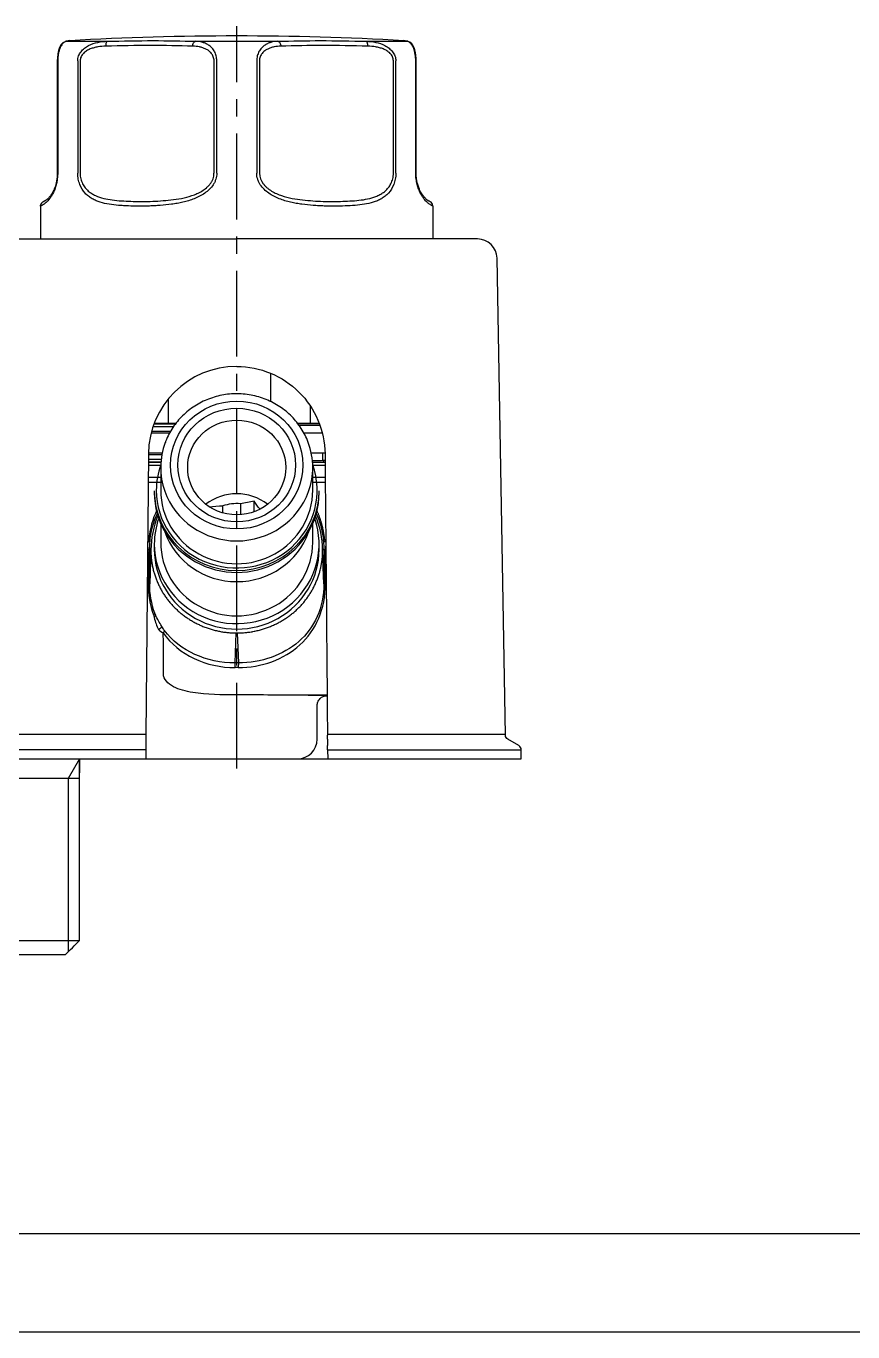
# Model space of a CAD drawing. Extents: x 43789 to 44209, y -38468 to -38171.
# Drawn here: x 43945 to 44029.3, y -38467.7 to -38334.6 of the extents above; entities that cross this region are included whole.
import ezdxf

# ---------------------------------------------------------------- set-up
doc = ezdxf.new("R2010")
doc.units = 0
doc.header["$LTSCALE"] = 7
doc.header["$MEASUREMENT"] = 0
doc.linetypes.add('CENTER', pattern=[2, 1.25, -0.25, 0.25, -0.25])
doc.layers.get('0').update_dxf_attribs({"color": 2, "linetype": 'CONTINUOUS'})
for name, color, linetype in [('_DWG', 7, 'CONTINUOUS'), ('CL', 1, 'CENTER'), ('D', 2, 'CONTINUOUS')]:
    doc.layers.add(name, color=color, linetype=linetype)

# ---------------------------------------------------------------- blocks, each defined once
blk = doc.blocks.new('BORDER')
blk.add_line((0, 0), (1, 0))

msp = doc.modelspace()

# ---------------------------------------------------------------- linework, layer by layer
at = {"color": 7, "linetype": 'Continuous'}
for p, q in [((43949.06, -38336.16), (43949.05, -38336.17)), ((43949.39, -38336.1), (43949.06, -38336.16)), ((43949.12, -38336.16), (43949.06, -38336.16)), ((43949.3, -38336.12), (43949.12, -38336.16)), ((43949.12, -38336.16), (43953.3, -38336.16)), ((43949.46, -38336.09), (43949.3, -38336.12)), ((43949.46, -38336.09), (43949.39, -38336.1)), ((43962.29, -38336.16), (43970.68, -38336.16)), ((43979.67, -38336.16), (43983.84, -38336.16)), ((43983.66, -38336.12), (43983.51, -38336.09)), ((43983.51, -38336.09), (43983.58, -38336.1)), ((43983.91, -38336.16), (43983.58, -38336.1)), ((43983.84, -38336.16), (43983.66, -38336.12)), ((43983.85, -38336.16), (43983.91, -38336.16)), ((43983.91, -38336.16), (43983.92, -38336.17)), ((43948.19, -38338.15), (43948.19, -38349.61)), ((43948.23, -38338.15), (43948.23, -38349.61)), ((43950.27, -38338.15), (43950.27, -38349.61)), ((43950.52, -38338.15), (43950.52, -38349.61)), ((43964.17, -38349.61), (43964.17, -38338.15)), ((43964.45, -38349.61), (43964.45, -38338.15)), ((43968.52, -38338.15), (43968.52, -38349.61)), ((43968.8, -38338.15), (43968.8, -38349.61)), ((43982.45, -38349.61), (43982.45, -38338.15)), ((43982.69, -38349.61), (43982.69, -38338.15)), ((43984.73, -38349.61), (43984.73, -38338.15)), ((43984.78, -38349.61), (43984.78, -38338.15)), ((43948.23, -38349.61), (43948.19, -38349.61)), ((43948.19, -38349.61), (43948.19, -38349.75)), ((43984.78, -38349.61), (43984.73, -38349.61)), ((43946.98, -38352.4), (43946.96, -38352.41)), ((43946.99, -38352.39), (43946.98, -38352.4)), ((43946.48, -38352.97), (43946.49, -38352.88)), ((43946.48, -38352.97), (43946.48, -38356.31)), ((43946.52, -38352.79), (43946.49, -38352.88)), ((43946.66, -38352.58), (43946.61, -38352.63)), ((43946.7, -38352.55), (43946.66, -38352.58)), ((43946.77, -38352.51), (43946.76, -38352.52)), ((43946.78, -38352.51), (43946.77, -38352.51)), ((43946.8, -38352.5), (43946.78, -38352.51)), ((43986.44, -38352.77), (43986.37, -38352.65)), ((43986.48, -38352.92), (43986.44, -38352.77)), ((43986.48, -38352.96), (43986.48, -38352.92)), ((43986.48, -38352.96), (43986.48, -38356.31))]:
    msp.add_line(p, q, dxfattribs=at)
at = {"color": 4}
msp.add_line((44197.9, -38457.74), (43819.9, -38457.74), dxfattribs=at)
at = {"color": 7, "linetype": 'Continuous'}
for points in [[(43949.05, -38336.17), (43948.77, -38336.3), (43948.55, -38336.53), (43948.42, -38336.78), (43948.32, -38337.08), (43948.25, -38337.42), (43948.2, -38337.83), (43948.19, -38338.15)], [(43984.46, -38336.61), (43984.34, -38336.42), (43984.14, -38336.25), (43983.92, -38336.17)], [(43984.78, -38338.15), (43984.77, -38337.92), (43984.74, -38337.6), (43984.7, -38337.3), (43984.64, -38337.04), (43984.56, -38336.81), (43984.46, -38336.61)], [(43948.19, -38349.75), (43948.18, -38349.97), (43948.15, -38350.19), (43948.12, -38350.39), (43948.08, -38350.58), (43948.03, -38350.76), (43947.99, -38350.92), (43947.94, -38351.07), (43947.88, -38351.2), (43947.83, -38351.32), (43947.78, -38351.43), (43947.73, -38351.53), (43947.68, -38351.63), (43947.63, -38351.71), (43947.58, -38351.78), (43947.54, -38351.85), (43947.49, -38351.91), (43947.45, -38351.96), (43947.41, -38352.01), (43947.37, -38352.06), (43947.33, -38352.1), (43947.29, -38352.14), (43947.25, -38352.17), (43947.22, -38352.21), (43947.19, -38352.24), (43947.16, -38352.26), (43947.13, -38352.29), (43947.1, -38352.31), (43947.08, -38352.33), (43947.05, -38352.35), (43947.03, -38352.36), (43947.01, -38352.38), (43946.99, -38352.39)], [(43985.99, -38352.4), (43985.96, -38352.38), (43985.93, -38352.36), (43985.9, -38352.34), (43985.87, -38352.31), (43985.84, -38352.28), (43985.8, -38352.25), (43985.76, -38352.22), (43985.72, -38352.18), (43985.68, -38352.13), (43985.63, -38352.08), (43985.58, -38352.03), (43985.52, -38351.96), (43985.47, -38351.89), (43985.41, -38351.81), (43985.35, -38351.72), (43985.29, -38351.62), (43985.23, -38351.51), (43985.16, -38351.38), (43985.1, -38351.23), (43985.03, -38351.06), (43984.97, -38350.87), (43984.91, -38350.65), (43984.85, -38350.4), (43984.81, -38350.13), (43984.78, -38349.83), (43984.78, -38349.61)], [(43946.86, -38352.47), (43946.84, -38352.48), (43946.8, -38352.5)], [(43946.96, -38352.41), (43946.95, -38352.42), (43946.93, -38352.43), (43946.92, -38352.44), (43946.91, -38352.44), (43946.89, -38352.45), (43946.88, -38352.46), (43946.87, -38352.46), (43946.86, -38352.47)], [(43986.18, -38352.5), (43986.16, -38352.49), (43986.15, -38352.49), (43986.15, -38352.49), (43986.14, -38352.48), (43986.13, -38352.48), (43986.12, -38352.47), (43986.11, -38352.47), (43986.09, -38352.46), (43986.08, -38352.45), (43986.06, -38352.44), (43986.04, -38352.43), (43986.01, -38352.41), (43985.99, -38352.4)], [(43946.61, -38352.63), (43946.56, -38352.7), (43946.52, -38352.79)], [(43946.76, -38352.52), (43946.75, -38352.52), (43946.75, -38352.53), (43946.74, -38352.53), (43946.73, -38352.53), (43946.72, -38352.54), (43946.7, -38352.55)], [(43986.37, -38352.65), (43986.29, -38352.57), (43986.24, -38352.53), (43986.21, -38352.52), (43986.19, -38352.51), (43986.18, -38352.5)]]:
    msp.add_lwpolyline(points, dxfattribs=at)
for centre, radius, start, end in [((43949.19, -38336.64), 0.489, 104.7038, 105.9225), ((43949.18, -38336.62), 0.467, 97.2614, 104.765), ((43966.48, -38635.61), 300, 86.746, 93.2539), ((43983.78, -38336.62), 0.471, 75.1159, 82.6702), ((43983.78, -38336.64), 0.492, 73.6074, 75.1394), ((43946.98, -38352.96), 0.496, 141.7624, 170.1495), ((43946.98, -38352.97), 0.502, 124.7939, 141.7201)]:
    msp.add_arc(centre, radius, start, end, dxfattribs=at)
for points, knots in [([(43948.92, -38336.23), (43948.84, -38336.28), (43948.66, -38336.45), (43948.5, -38336.75), (43948.38, -38337.07), (43948.3, -38337.39), (43948.25, -38337.76), (43948.24, -38338.02), (43948.24, -38338.15)], [0, 0, 0, 0, 0.140015, 0.341801, 0.474221, 0.630475, 0.808481, 1, 1, 1, 1]), ([(43949.05, -38336.17), (43949.04, -38336.17), (43949, -38336.19), (43948.95, -38336.21), (43948.92, -38336.23)], [0, 0, 0, 0, 0.235682, 1, 1, 1, 1]), ([(43950.27, -38338.15), (43950.27, -38337.98), (43950.33, -38337.64), (43950.59, -38337.2), (43950.95, -38336.85), (43951.52, -38336.49), (43952.31, -38336.23), (43952.96, -38336.17), (43953.29, -38336.16)], [0, 0, 0, 0, 0.127148, 0.253893, 0.379985, 0.505387, 0.753731, 1, 1, 1, 1]), ([(43953.3, -38336.16), (43953.27, -38336.16), (43953.23, -38336.19), (43953.19, -38336.25), (43953.16, -38336.34), (43953.13, -38336.48), (43953.13, -38336.59), (43953.13, -38336.66)], [0, 0, 0, 0, 0.149507, 0.251457, 0.373054, 0.666109, 1, 1, 1, 1]), ([(43953.3, -38336.16), (43954.85, -38336.11), (43957.85, -38336.07), (43960.85, -38336.11), (43962.29, -38336.16)], [0, 0, 0, 0, 0.518504, 1, 1, 1, 1]), ([(43962, -38336.66), (43962, -38336.59), (43962.01, -38336.47), (43962.08, -38336.32), (43962.17, -38336.2), (43962.25, -38336.16), (43962.29, -38336.16)], [0, 0, 0, 0, 0.299362, 0.57401, 0.806739, 1, 1, 1, 1]), ([(43964.45, -38338.15), (43964.45, -38337.98), (43964.42, -38337.73), (43964.32, -38337.42), (43964.23, -38337.21), (43964.11, -38337.02), (43963.94, -38336.81), (43963.69, -38336.58), (43963.36, -38336.39), (43962.9, -38336.22), (43962.54, -38336.17), (43962.29, -38336.16)], [0, 0, 0, 0, 0.153828, 0.227566, 0.298206, 0.365612, 0.429935, 0.551203, 0.666159, 0.777958, 1, 1, 1, 1]), ([(43970.68, -38336.16), (43970.43, -38336.17), (43970.07, -38336.22), (43969.61, -38336.39), (43969.28, -38336.58), (43969.03, -38336.81), (43968.86, -38337.02), (43968.74, -38337.21), (43968.65, -38337.42), (43968.55, -38337.73), (43968.52, -38337.98), (43968.52, -38338.15)], [0, 0, 0, 0, 0.222044, 0.333843, 0.448799, 0.570067, 0.634389, 0.701795, 0.772435, 0.846172, 1, 1, 1, 1]), ([(43970.68, -38336.16), (43972.12, -38336.11), (43975.12, -38336.07), (43978.12, -38336.11), (43979.67, -38336.16)], [0, 0, 0, 0, 0.481491, 1, 1, 1, 1]), ([(43970.68, -38336.16), (43970.72, -38336.16), (43970.8, -38336.2), (43970.89, -38336.32), (43970.95, -38336.47), (43970.97, -38336.59), (43970.97, -38336.66)], [0, 0, 0, 0, 0.193302, 0.42605, 0.700683, 1, 1, 1, 1]), ([(43979.84, -38336.66), (43979.84, -38336.59), (43979.84, -38336.48), (43979.81, -38336.34), (43979.77, -38336.25), (43979.74, -38336.19), (43979.7, -38336.16), (43979.67, -38336.16)], [0, 0, 0, 0, 0.333799, 0.626848, 0.748459, 0.850443, 1, 1, 1, 1]), ([(43979.68, -38336.16), (43980, -38336.17), (43980.66, -38336.23), (43981.45, -38336.49), (43982.02, -38336.85), (43982.38, -38337.2), (43982.64, -38337.64), (43982.7, -38337.98), (43982.7, -38338.15)], [0, 0, 0, 0, 0.246271, 0.494617, 0.620021, 0.746114, 0.872858, 1, 1, 1, 1]), ([(43984.02, -38336.22), (43984.01, -38336.21), (43983.98, -38336.19), (43983.94, -38336.18), (43983.92, -38336.17)], [0, 0, 0, 0, 0.262185, 1, 1, 1, 1]), ([(43984.73, -38338.15), (43984.73, -38338.01), (43984.72, -38337.75), (43984.66, -38337.37), (43984.58, -38337.05), (43984.48, -38336.78), (43984.37, -38336.57), (43984.23, -38336.38), (43984.11, -38336.26), (43984.02, -38336.22)], [0, 0, 0, 0, 0.193976, 0.373304, 0.530207, 0.662256, 0.771762, 0.862429, 1, 1, 1, 1]), ([(43953.13, -38336.66), (43952.86, -38336.66), (43952.46, -38336.69), (43951.93, -38336.81), (43951.54, -38336.93), (43951.17, -38337.12), (43950.89, -38337.33), (43950.71, -38337.55), (43950.6, -38337.73), (43950.53, -38337.94), (43950.52, -38338.08), (43950.52, -38338.15)], [0, 0, 0, 0, 0.243137, 0.365823, 0.489411, 0.614143, 0.740433, 0.804506, 0.869179, 0.934427, 1, 1, 1, 1]), ([(43962, -38336.66), (43960.57, -38336.61), (43957.62, -38336.57), (43954.66, -38336.61), (43953.13, -38336.66)], [0, 0, 0, 0, 0.481457, 1, 1, 1, 1]), ([(43964.17, -38338.15), (43964.17, -38338.01), (43964.12, -38337.73), (43963.92, -38337.38), (43963.65, -38337.12), (43963.34, -38336.94), (43963.02, -38336.81), (43962.57, -38336.69), (43962.23, -38336.66), (43962, -38336.66)], [0, 0, 0, 0, 0.14607, 0.28228, 0.408845, 0.529719, 0.647881, 0.765083, 1, 1, 1, 1]), ([(43970.97, -38336.66), (43970.74, -38336.66), (43970.4, -38336.69), (43969.95, -38336.81), (43969.63, -38336.94), (43969.32, -38337.12), (43969.05, -38337.38), (43968.85, -38337.73), (43968.79, -38338.01), (43968.8, -38338.15)], [0, 0, 0, 0, 0.234913, 0.352113, 0.470274, 0.591143, 0.717707, 0.85392, 1, 1, 1, 1]), ([(43979.84, -38336.66), (43978.31, -38336.61), (43975.35, -38336.57), (43972.39, -38336.61), (43970.97, -38336.66)], [0, 0, 0, 0, 0.518543, 1, 1, 1, 1]), ([(43982.45, -38338.15), (43982.45, -38338.08), (43982.44, -38337.94), (43982.37, -38337.73), (43982.26, -38337.55), (43982.08, -38337.33), (43981.8, -38337.12), (43981.43, -38336.93), (43981.04, -38336.81), (43980.51, -38336.69), (43980.11, -38336.66), (43979.84, -38336.66)], [0, 0, 0, 0, 0.065572, 0.130821, 0.195492, 0.259566, 0.385857, 0.510589, 0.634177, 0.756862, 1, 1, 1, 1]), ([(43948.23, -38349.61), (43948.24, -38350.04), (43948.15, -38350.64), (43947.9, -38351.36), (43947.71, -38351.76), (43947.51, -38352.08), (43947.28, -38352.38), (43947.09, -38352.56), (43946.97, -38352.66)], [0, 0, 0, 0, 0.376154, 0.532239, 0.664231, 0.773726, 0.863791, 1, 1, 1, 1]), ([(43964.45, -38349.61), (43964.45, -38349.71), (43964.43, -38349.92), (43964.36, -38350.22), (43964.24, -38350.51), (43964.04, -38350.87), (43963.71, -38351.26), (43963.23, -38351.66), (43962.71, -38351.97), (43962.15, -38352.22), (43961.58, -38352.41), (43961, -38352.57), (43960.42, -38352.69), (43959.65, -38352.81), (43958.89, -38352.88), (43958.13, -38352.93), (43957.4, -38352.96), (43956.5, -38352.97), (43955.61, -38352.96), (43954.93, -38352.92), (43954.27, -38352.88), (43953.48, -38352.79), (43952.72, -38352.62), (43952.14, -38352.42), (43951.74, -38352.22), (43951.36, -38351.97), (43950.88, -38351.53), (43950.51, -38350.92), (43950.34, -38350.31), (43950.28, -38349.92), (43950.27, -38349.71), (43950.27, -38349.61)], [0, 0, 0, 0, 0.01775, 0.035568, 0.053329, 0.071055, 0.10644, 0.141696, 0.176785, 0.211664, 0.246301, 0.280652, 0.314688, 0.348381, 0.4146, 0.44708, 0.479096, 0.54162, 0.601956, 0.63124, 0.659906, 0.715337, 0.768415, 0.794298, 0.819998, 0.845949, 0.872778, 0.931584, 0.964793, 0.98228, 1, 1, 1, 1]), ([(43950.52, -38349.61), (43950.51, -38349.7), (43950.53, -38349.9), (43950.58, -38350.17), (43950.66, -38350.43), (43950.76, -38350.68), (43950.89, -38350.89), (43951.07, -38351.15), (43951.34, -38351.43), (43951.7, -38351.69), (43952.22, -38351.96), (43952.92, -38352.19), (43953.81, -38352.35), (43954.73, -38352.43), (43955.69, -38352.48), (43956.67, -38352.49), (43957.68, -38352.48), (43958.72, -38352.43), (43959.78, -38352.34), (43960.85, -38352.19), (43961.74, -38351.96), (43962.43, -38351.7), (43962.94, -38351.44), (43963.32, -38351.16), (43963.6, -38350.9), (43963.79, -38350.68), (43963.95, -38350.44), (43964.07, -38350.18), (43964.15, -38349.9), (43964.17, -38349.7), (43964.16, -38349.61)], [0, 0, 0, 0, 0.017682, 0.035079, 0.05187, 0.067974, 0.083429, 0.098277, 0.126524, 0.153641, 0.180348, 0.233895, 0.288849, 0.345719, 0.404441, 0.464927, 0.527107, 0.590845, 0.655994, 0.722485, 0.790212, 0.824528, 0.859149, 0.894029, 0.911584, 0.9292, 0.946833, 0.964517, 0.982279, 1, 1, 1, 1]), ([(43982.69, -38349.61), (43982.7, -38349.71), (43982.69, -38349.92), (43982.63, -38350.31), (43982.46, -38350.92), (43982.09, -38351.53), (43981.61, -38351.97), (43981.23, -38352.22), (43980.82, -38352.42), (43980.25, -38352.62), (43979.49, -38352.79), (43978.53, -38352.9), (43977.52, -38352.95), (43976.47, -38352.97), (43975.57, -38352.96), (43974.84, -38352.93), (43974.08, -38352.88), (43973.31, -38352.81), (43972.55, -38352.69), (43971.97, -38352.57), (43971.39, -38352.41), (43970.82, -38352.22), (43970.26, -38351.97), (43969.74, -38351.66), (43969.26, -38351.26), (43968.93, -38350.87), (43968.73, -38350.51), (43968.61, -38350.22), (43968.54, -38349.92), (43968.52, -38349.71), (43968.52, -38349.61)], [0, 0, 0, 0, 0.017722, 0.035204, 0.068411, 0.127211, 0.15404, 0.179989, 0.205691, 0.231571, 0.284648, 0.340078, 0.398023, 0.458359, 0.520883, 0.552899, 0.585378, 0.6516, 0.685291, 0.719327, 0.753681, 0.788315, 0.8232, 0.858288, 0.893549, 0.928939, 0.946662, 0.964425, 0.982252, 1, 1, 1, 1]), ([(43968.81, -38349.61), (43968.8, -38349.99), (43969, -38350.47), (43969.37, -38350.9), (43969.58, -38351.1), (43969.8, -38351.27), (43970.12, -38351.48), (43970.53, -38351.7), (43971.23, -38351.96), (43972.12, -38352.19), (43973.19, -38352.34), (43974.25, -38352.43), (43975.28, -38352.48), (43976.3, -38352.49), (43977.28, -38352.48), (43978.24, -38352.43), (43979.16, -38352.35), (43979.9, -38352.22), (43980.47, -38352.05), (43980.88, -38351.9), (43981.27, -38351.69), (43981.63, -38351.43), (43981.89, -38351.15), (43982.08, -38350.89), (43982.2, -38350.68), (43982.31, -38350.43), (43982.39, -38350.17), (43982.44, -38349.9), (43982.45, -38349.7), (43982.45, -38349.61)], [0, 0, 0, 0, 0.069714, 0.087346, 0.104916, 0.122423, 0.139863, 0.174519, 0.208872, 0.276671, 0.343233, 0.408453, 0.47226, 0.534508, 0.595057, 0.653844, 0.710776, 0.76579, 0.792724, 0.819448, 0.846185, 0.87333, 0.901609, 0.916476, 0.931949, 0.94807, 0.964879, 0.982301, 1, 1, 1, 1]), ([(43986.48, -38352.96), (43986.48, -38352.96), (43986.47, -38352.96), (43986.46, -38352.95), (43986.43, -38352.94), (43986.39, -38352.92), (43986.32, -38352.89), (43986.24, -38352.84), (43986.08, -38352.73), (43985.91, -38352.59), (43985.72, -38352.4), (43985.55, -38352.2), (43985.37, -38351.95), (43985.19, -38351.63), (43985.01, -38351.23), (43984.87, -38350.75), (43984.76, -38350.2), (43984.73, -38349.81), (43984.73, -38349.61)], [0, 0, 0, 0, 0.0027, 0.00602, 0.010667, 0.023996, 0.042907, 0.067726, 0.098878, 0.182717, 0.237584, 0.302554, 0.379445, 0.470922, 0.579222, 0.704908, 0.846845, 1, 1, 1, 1]), ([(43946.54, -38352.94), (43946.53, -38352.94), (43946.52, -38352.95), (43946.5, -38352.96), (43946.49, -38352.96), (43946.49, -38352.96), (43946.49, -38352.97), (43946.48, -38352.97), (43946.48, -38352.97)], [0, 0, 0, 0, 0.428772, 0.73729, 0.846759, 0.9266, 0.977182, 1, 1, 1, 1]), ([(43946.97, -38352.66), (43946.89, -38352.73), (43946.74, -38352.83), (43946.59, -38352.91), (43946.54, -38352.94)], [0, 0, 0, 0, 0.643617, 1, 1, 1, 1])]:
    msp.add_open_spline(points, degree=3, knots=knots, dxfattribs=at)
at = {"layer": '_DWG'}
for p, q in [((43913.48, -38356.31), (43966.48, -38356.31)), ((43991.02, -38356.31), (43966.48, -38356.31)), ((43993.87, -38406.89), (43993.02, -38358.27)), ((43960.27, -38375.11), (43958.07, -38375.11)), ((43974.88, -38375.11), (43972.68, -38375.11)), ((43959.62, -38376.11), (43957.76, -38376.11)), ((43957.81, -38375.91), (43959.75, -38375.91)), ((43960.02, -38375.45), (43957.95, -38375.45)), ((43958.06, -38375.15), (43960.26, -38375.15)), ((43975.22, -38376.11), (43973.35, -38376.11)), ((43957.48, -38378.23), (43957.23, -38406.89)), ((43958.85, -38378.31), (43957.48, -38378.31)), ((43957.48, -38378.77), (43958.78, -38378.77)), ((43958.75, -38379.07), (43957.48, -38379.07)), ((43958.75, -38379.11), (43957.48, -38379.11)), ((43957.49, -38378.11), (43958.89, -38378.11)), ((43974.07, -38378.11), (43975.49, -38378.11)), ((43975.49, -38379.11), (43974.22, -38379.11)), ((43975.27, -38378.88), (43975.27, -38378.11)), ((43957.47, -38379.36), (43958.74, -38379.36)), ((43958.73, -38379.61), (43958.73, -38381.94)), ((43974.23, -38379.36), (43975.5, -38379.36)), ((43974.23, -38381.94), (43974.23, -38379.61)), ((43957.46, -38380.61), (43958.73, -38380.61)), ((43957.46, -38381.11), (43958.73, -38381.11)), ((43974.23, -38380.61), (43975.54, -38380.61)), ((43974.23, -38381.11), (43975.53, -38381.11)), ((43958.08, -38382), (43958.08, -38382.2)), ((43968.25, -38384.13), (43968.25, -38383.06)), ((43974.88, -38382.2), (43974.88, -38382)), ((43965.07, -38384.25), (43965.07, -38383.54)), ((43966.86, -38383.31), (43966.86, -38384.43)), ((43958.73, -38385.33), (43958.73, -38387.25)), ((43974.23, -38387.25), (43974.23, -38385.33)), ((43957.46, -38386.99), (43957.41, -38386.99)), ((43975.56, -38386.99), (43975.51, -38386.99)), ((43957.61, -38387.89), (43957.73, -38388.01)), ((43957.73, -38388.07), (43957.61, -38391.49)), ((43957.73, -38388.01), (43957.73, -38388.07)), ((43958.08, -38387.42), (43958.08, -38387.97)), ((43974.88, -38387.97), (43974.88, -38387.42)), ((43975.24, -38388.01), (43975.36, -38387.89)), ((43975.24, -38388.07), (43975.24, -38388.01)), ((43975.36, -38391.49), (43975.24, -38388.07)), ((43957.45, -38388.72), (43957.39, -38388.72)), ((43975.58, -38388.72), (43975.51, -38388.72)), ((43959, -38400.64), (43959, -38397.04)), ((43966.32, -38399.53), (43966.43, -38396.48)), ((43966.43, -38396.48), (43966.54, -38396.48)), ((43966.54, -38396.48), (43966.65, -38399.53)), ((43975.72, -38402.84), (43973.21, -38402.84)), ((43975.67, -38402.88), (43975.7, -38402.87)), ((43975.67, -38402.88), (43975.7, -38402.87)), ((43974.68, -38407.31), (43974.68, -38403.87)), ((43957.24, -38406.82), (43922.73, -38406.82)), ((43957.23, -38406.89), (43957.23, -38407.32)), ((43993.87, -38406.82), (43975.73, -38406.82)), ((43957.22, -38408.4), (43922.75, -38408.4)), ((43957.22, -38408.4), (43957.21, -38409.31)), ((43957.23, -38407.96), (43957.22, -38408.4)), ((43957.23, -38407.32), (43957.23, -38407.96)), ((43975.75, -38408.4), (43995.48, -38408.4)), ((43975.75, -38408.4), (43975.76, -38409.31)), ((43995.23, -38407.96), (43994.12, -38407.32)), ((43995.48, -38409.31), (43995.48, -38408.4)), ((43939.98, -38409.31), (43966.48, -38409.31)), ((43950.46, -38427.83), (43950.46, -38409.31)), ((43950.46, -38409.31), (43950.46, -38410.73)), ((43957.21, -38409.31), (43966.48, -38409.31)), ((43966.48, -38409.31), (43972.68, -38409.31)), ((43972.69, -38409.31), (43975.76, -38409.31)), ((43975.76, -38409.31), (43995.48, -38409.31)), ((43950.46, -38411.32), (43929.51, -38411.32)), ((43929.51, -38427.83), (43950.46, -38427.83)), ((43948.98, -38429.31), (43930.98, -38429.31))]:
    msp.add_line(p, q, dxfattribs=at)
for centre, radius, start, end in [((43991.02, -38358.31), 2, 1, 90), ((43966.48, -38378.31), 9, 90, 179.5), ((43972.68, -38407.31), 2, 270, 0), ((43994.98, -38408.4), 0.5, 0, 60)]:
    msp.add_arc(centre, radius, start, end, dxfattribs=at)
at = {"layer": '_DWG', "extrusion": (0, 0, -1)}
msp.add_arc((-43994.37, -38406.89), 0.5, 300, 359, dxfattribs=at)
at = {"layer": '_DWG'}
for centre, major_axis in [((43966.48, -38379.36), (-6.75, 0)), ((43966.48, -38379.36), (6, 0)), ((43966.48, -38379.61), (-5, 0))]:
    msp.add_ellipse(centre, major_axis=major_axis, ratio=0.965926, dxfattribs=at)
for centre, major_axis, ratio, start_param, end_param in [((43966.48, -38379.61), (7.75, 0), 0.965926, 2.794152, 3.468907), ((43966.48, -38379.61), (7.75, 0), 0.965926, 0, 0.347539), ((43975.46, -38378.88), (0.005, -0.2), 0.923693, 4.69151, 6.263389), ((43966.48, -38381.94), (-8.2, 0), 0.965926, 0, 3.47627), ((43966.48, -38381.94), (-8.2, 0), 0.965926, 5.948508, 6.283185), ((43966.48, -38379.61), (7.75, 0), 0.965926, 5.951158, 6.283185), ((43966.48, -38382), (8.4, 0), 0.965926, 3.141593, 4.712389), ((43966.48, -38382.2), (-8.4, 0), 0.965926, 0, 3.141593), ((43966.48, -38381.94), (-7.75, 0), 0.965926, 0, 3.141593), ((43966.48, -38379.61), (7.75, 0), 0.965926, 3.468907, 4.712389), ((43966.48, -38387.12), (5, 0), 0.965926, 0.890053, 2.25154), ((43966.48, -38382), (8.4, 0), 0.965926, 4.712389, 6.283185), ((43966.48, -38379.61), (7.75, 0), 0.965926, 4.712389, 5.951158), ((43966.48, -38387.25), (4.1, 0), 0.965926, 1.479749, 1.922378), ((43966.43, -38388.03), (-3.4, 8.03), 0.996645, 0.760334, 1.168898), ((43966.48, -38387.42), (-8.4, 0), 0.965926, 0, 3.468711), ((43966.48, -38387.42), (-8.4, 0), 0.965926, 5.956067, 6.283185), ((43966.54, -38388.03), (3.4, 8.03), 0.996645, 5.113871, 5.522862), ((43957.24, -38386.99), (0, -0.3), 0.739573, 0.850963, 1.570796), ((43957.3, -38386.98), (0.141, -0.265), 0.691635, 0.382634, 1.219066), ((43966.48, -38383.76), (7.75, 0), 0.965926, 3.468907, 4.712389), ((43966.48, -38383.76), (7.75, 0), 0.965926, 4.712389, 5.951158), ((43966.48, -38383.76), (7.75, 0), 0.965926, 5.951158, 5.960092), ((43975.67, -38386.98), (-0.141, -0.265), 0.691635, 5.06412, 5.900551), ((43975.73, -38386.99), (0, 0.3), 0.739573, 1.570796, 2.279244), ((43957.11, -38387.89), (0.5, 0.001), 0.493525, 5.406977, 6.273152), ((43966.48, -38387.97), (-8.4, 0), 0.965926, 0, 3.141593), ((43966.48, -38387.25), (-7.75, 0), 0.965926, 0, 3.141593), ((43975.86, -38387.89), (-0.5, 0.001), 0.493525, 0.010034, 0.876208), ((43957.11, -38388.72), (0.5, -0.001), 0.002211, 0.008727, 0.81749), ((43975.86, -38388.72), (-0.5, -0.001), 0.002211, 5.465695, 6.274459), ((43957.11, -38391.48), (0.5, -0.001), 0.002214, 0.008727, 0.816838), ((43975.86, -38391.48), (-0.5, -0.001), 0.002214, 5.466347, 6.274459), ((43957.67, -38394.63), (0.466, 0.18), 0.289709, 5.356532, 6.181295), ((43957.75, -38394.84), (0.458, 0.2), 0.421961, 5.275048, 6.168794), ((43958.41, -38396.07), (0.426, 0.262), 0.212303, 4.811619, 6.139156), ((43958.69, -38396.48), (0.401, 0.299), 0.382599, 5.185902, 6.117562), ((43966.32, -38400.01), (-0.002, 0.5), 0.012062, 4.71235, 6.021366), ((43966.48, -38403.2), (13.7, 0), 0.267949, 1.558734, 1.582859), ((43966.48, -38403.68), (13.2, 0), 0.278099, 1.558734, 1.582859), ((43966.65, -38400.01), (0.002, 0.5), 0.012062, 0.261819, 1.570835)]:
    msp.add_ellipse(centre, major_axis=major_axis, ratio=ratio, start_param=start_param, end_param=end_param, dxfattribs=at)
for points, knots in [([(43966.48, -38369.31), (43968.86, -38369.31), (43971.17, -38370.28), (43974.47, -38373.55), (43975.46, -38375.85), (43975.48, -38378.23)], [0, 0, 0, 0, 0.5, 0.5, 1, 1, 1, 1]), ([(43973.76, -38377.05), (43973.74, -38376.98), (43973.63, -38376.67), (43973.37, -38376.14), (43972.97, -38375.47), (43972.49, -38374.84), (43971.96, -38374.27), (43971.36, -38373.75), (43970.71, -38373.3), (43970.02, -38372.91), (43969.29, -38372.59), (43968.53, -38372.35), (43967.75, -38372.18), (43966.95, -38372.09), (43966.15, -38372.09), (43965.35, -38372.16), (43964.57, -38372.31), (43963.8, -38372.55), (43963.06, -38372.85), (43962.36, -38373.23), (43961.71, -38373.68), (43961.1, -38374.19), (43960.55, -38374.75), (43960.07, -38375.37), (43959.65, -38376.04), (43959.37, -38376.6), (43959.24, -38376.94), (43959.21, -38377.05)], [0, 0, 0, 0, 0.01126, 0.053339, 0.095435, 0.137551, 0.179691, 0.221856, 0.264047, 0.306263, 0.348502, 0.390763, 0.433042, 0.475336, 0.517642, 0.559954, 0.602269, 0.644581, 0.686887, 0.729181, 0.77146, 0.813719, 0.855957, 0.898169, 0.940354, 0.982513, 1, 1, 1, 1]), ([(43972.67, -38375.12), (43972.7, -38375.12), (43972.73, -38375.12), (43973.01, -38375.12), (43973.26, -38375.12), (43973.77, -38375.12), (43974.02, -38375.12), (43974.48, -38375.12), (43974.69, -38375.13), (43974.87, -38375.13)], [0, 0, 0, 0, 0.040378, 0.040378, 0.363518, 0.363518, 0.686652, 0.686652, 1, 1, 1, 1]), ([(43974.96, -38375.33), (43974.9, -38375.33), (43974.83, -38375.33), (43974.58, -38375.33), (43974.38, -38375.32), (43973.96, -38375.32), (43973.73, -38375.32), (43973.28, -38375.32), (43973.05, -38375.32), (43972.83, -38375.32)], [0, 0, 0, 0, 0.127882, 0.127882, 0.4205, 0.4205, 0.713106, 0.713106, 1, 1, 1, 1]), ([(43974.2, -38378.9), (43974.26, -38378.89), (43974.31, -38378.89), (43974.57, -38378.89), (43974.75, -38378.89), (43975.06, -38378.89), (43975.18, -38378.88), (43975.27, -38378.88)], [0.0192868, 0.0192868, 0.0192868, 0.0192868, 0.1368904, 0.1368904, 0.5684451, 0.5684451, 1, 1, 1, 1]), ([(43975.46, -38379.08), (43975.36, -38379.08), (43975.22, -38379.09), (43974.89, -38379.09), (43974.69, -38379.09), (43974.38, -38379.09), (43974.3, -38379.1), (43974.22, -38379.1)], [0, 0, 0, 0, 0.4149069, 0.4149069, 0.8298202, 0.8298202, 0.9804598, 0.9804598, 0.9804598, 0.9804598]), ([(43957.52, -38386.98), (43957.52, -38386.98), (43957.51, -38386.98), (43957.5, -38386.99), (43957.48, -38386.99), (43957.46, -38386.99)], [0, 0, 0, 0, 0.076869, 0.076869, 1, 1, 1, 1]), ([(43957.52, -38386.98), (43957.56, -38386.97), (43957.61, -38386.96), (43957.65, -38386.95), (43957.65, -38386.94), (43957.66, -38386.93)], [0, 0, 0, 0, 0.49872, 0.749483, 1, 1, 1, 1]), ([(43975.47, -38387.19), (43975.43, -38387.15), (43975.37, -38387.1), (43975.33, -38387.02), (43975.32, -38386.98), (43975.31, -38386.96), (43975.31, -38386.94), (43975.31, -38386.94), (43975.31, -38386.93)], [0, 0, 0, 0, 0.498748, 0.749532, 0.874837, 0.937419, 0.968938, 1, 1, 1, 1]), ([(43957.4, -38387.66), (43957.41, -38387.7), (43957.42, -38387.83), (43957.43, -38387.99), (43957.43, -38388.08)], [0, 0, 0, 0, 0.37948, 1, 1, 1, 1]), ([(43957.61, -38388.72), (43957.61, -38388.62), (43957.61, -38388.52), (43957.61, -38388.24), (43957.61, -38388.06), (43957.61, -38387.89)], [0, 0, 0, 0, 0.34756, 0.34756, 1, 1, 1, 1]), ([(43975.36, -38387.89), (43975.36, -38387.98), (43975.36, -38388.07), (43975.36, -38388.35), (43975.36, -38388.54), (43975.36, -38388.72)], [0, 0, 0, 0, 0.34781, 0.34781, 1, 1, 1, 1]), ([(43975.54, -38388.08), (43975.54, -38388.08), (43975.54, -38388.08), (43975.54, -38388.08), (43975.54, -38388.08), (43975.54, -38388.08), (43975.54, -38388.08), (43975.54, -38388.08), (43975.54, -38388.08), (43975.54, -38388.08), (43975.54, -38388.08), (43975.54, -38388.08), (43975.54, -38388.08), (43975.54, -38388.08), (43975.54, -38388.08), (43975.54, -38388.08), (43975.54, -38388.08), (43975.54, -38388.08), (43975.54, -38388.08), (43975.54, -38388.08), (43975.54, -38388.08), (43975.54, -38388.08), (43975.54, -38388.08), (43975.54, -38388.08), (43975.54, -38388.08), (43975.54, -38388.08), (43975.54, -38388.08), (43975.54, -38388.08), (43975.54, -38388.08), (43975.54, -38388.08), (43975.54, -38388.08), (43975.54, -38388.08), (43975.54, -38388.08), (43975.54, -38388.08), (43975.54, -38388.08), (43975.54, -38388.08), (43975.54, -38388.08), (43975.54, -38388.08), (43975.54, -38388.08), (43975.54, -38388.08), (43975.54, -38388.08), (43975.54, -38388.08), (43975.54, -38388.07), (43975.54, -38388.07), (43975.54, -38388.07), (43975.54, -38388.07), (43975.54, -38388.07), (43975.54, -38388.07), (43975.54, -38388.07), (43975.54, -38388.07), (43975.54, -38388.07), (43975.54, -38388.07), (43975.54, -38388.07), (43975.54, -38388.07), (43975.54, -38388.07), (43975.54, -38388.07), (43975.54, -38388.07), (43975.54, -38388.07), (43975.54, -38388.07), (43975.54, -38388.07), (43975.54, -38388.07), (43975.54, -38388.07), (43975.54, -38388.07), (43975.54, -38388.07), (43975.54, -38388.07), (43975.54, -38388.07), (43975.54, -38388.07), (43975.54, -38388.07), (43975.54, -38388.07), (43975.54, -38388.07), (43975.54, -38388.07), (43975.54, -38388.07), (43975.54, -38388.07), (43975.54, -38388.07), (43975.54, -38388.07), (43975.54, -38388.07), (43975.54, -38388.07), (43975.54, -38388.07), (43975.54, -38388.07), (43975.54, -38388.07), (43975.54, -38388.07), (43975.54, -38388.07), (43975.54, -38388.07), (43975.54, -38388.07), (43975.54, -38388.07), (43975.54, -38388.07), (43975.54, -38388.07), (43975.54, -38388.07), (43975.54, -38388.07), (43975.54, -38388.07), (43975.54, -38388.07), (43975.54, -38388.07), (43975.54, -38388.07), (43975.54, -38388.07), (43975.54, -38388.07), (43975.54, -38388.07), (43975.54, -38388.07), (43975.54, -38388.06), (43975.54, -38388.04), (43975.54, -38388), (43975.55, -38387.91), (43975.56, -38387.78), (43975.56, -38387.68), (43975.57, -38387.63)], [0, 0, 0, 0, 0.00028, 0.000561, 0.000841, 0.001122, 0.001402, 0.001682, 0.001963, 0.002243, 0.002523, 0.002804, 0.003084, 0.003365, 0.003645, 0.003925, 0.004206, 0.004486, 0.004767, 0.005047, 0.005327, 0.005608, 0.005888, 0.006169, 0.006449, 0.006729, 0.00701, 0.00729, 0.007571, 0.007851, 0.008132, 0.008412, 0.008692, 0.008973, 0.009253, 0.009534, 0.009814, 0.010095, 0.010375, 0.010655, 0.010936, 0.011216, 0.011497, 0.011777, 0.012058, 0.012338, 0.012619, 0.012899, 0.013179, 0.01346, 0.01374, 0.014021, 0.014301, 0.014582, 0.014862, 0.015143, 0.015423, 0.015704, 0.015984, 0.016265, 0.016545, 0.016826, 0.017106, 0.017386, 0.017667, 0.017947, 0.018228, 0.018508, 0.018789, 0.019069, 0.01935, 0.01963, 0.019911, 0.020191, 0.020472, 0.020752, 0.021033, 0.021313, 0.021594, 0.021874, 0.022155, 0.022435, 0.022716, 0.022996, 0.023277, 0.023557, 0.023838, 0.024118, 0.024399, 0.02468, 0.02496, 0.025241, 0.025521, 0.025802, 0.026082, 0.026363, 0.026924, 0.035902, 0.071831, 0.143769, 0.287939, 0.577084, 1, 1, 1, 1]), ([(43966.64, -38400.01), (43967.82, -38400.02), (43968.99, -38399.81), (43971.13, -38399.02), (43972.1, -38398.44), (43973.72, -38396.96), (43974.39, -38396.05), (43975.29, -38393.93), (43975.52, -38392.72), (43975.52, -38391.48)], [0, 0, 0, 0, 0.25, 0.25, 0.5, 0.5, 0.75, 0.75, 1, 1, 1, 1]), ([(43975.36, -38391.49), (43975.37, -38392.65), (43975.14, -38393.81), (43974.25, -38395.8), (43973.6, -38396.66), (43972.01, -38398.05), (43971.05, -38398.6), (43968.95, -38399.34), (43967.8, -38399.54), (43966.65, -38399.53)], [0, 0, 0, 0, 0.25, 0.25, 0.5, 0.5, 0.75, 0.75, 1, 1, 1, 1]), ([(43966.32, -38399.53), (43964.88, -38399.54), (43963.45, -38399.23), (43960.97, -38398.1), (43959.89, -38397.27), (43959.1, -38396.21)], [0, 0, 0, 0, 0.5, 0.5, 1, 1, 1, 1]), ([(43958.97, -38396.48), (43959.78, -38397.6), (43960.87, -38398.49), (43963.4, -38399.69), (43964.86, -38400.02), (43966.33, -38400.01)], [0, 0, 0, 0, 0.5, 0.5, 1, 1, 1, 1]), ([(43966.48, -38402.79), (43964.95, -38402.79), (43963.42, -38402.78), (43961.29, -38402.44), (43960.61, -38402.27), (43959.47, -38401.67), (43959, -38401.21), (43959, -38400.64)], [0, 0, 0, 0, 0.5, 0.5, 0.75, 0.75, 1, 1, 1, 1]), ([(43974.68, -38403.87), (43974.69, -38403.75), (43974.72, -38403.56), (43974.84, -38403.33), (43974.97, -38403.17), (43975.12, -38403.04), (43975.35, -38402.92), (43975.54, -38402.88), (43975.67, -38402.88)], [0, 0, 0, 0, 0.239698, 0.368515, 0.5, 0.631485, 0.760303, 1, 1, 1, 1]), ([(43975.74, -38407.32), (43975.74, -38407.29), (43975.74, -38407.26), (43975.74, -38407.17), (43975.74, -38407.12), (43975.74, -38407.01), (43975.73, -38406.95), (43975.73, -38406.89)], [0, 0, 0, 0, 0.331607, 0.331607, 0.66422, 0.66422, 1, 1, 1, 1]), ([(43975.75, -38408.4), (43975.75, -38408.34), (43975.75, -38408.29), (43975.75, -38408.19), (43975.74, -38408.14), (43975.74, -38408.05), (43975.74, -38408.02), (43975.74, -38407.98), (43975.74, -38407.97), (43975.74, -38407.96)], [0, 0, 0, 0, 0.304564, 0.304564, 0.608731, 0.608731, 0.919046, 0.919046, 1, 1, 1, 1])]:
    msp.add_open_spline(points, degree=3, knots=knots, dxfattribs=at)
for points, degree in [([(43969.97, -38372.9), (43969.97, -38371.95), (43969.97, -38370.99), (43969.97, -38370.04)], 3), ([(43959.49, -38372.71), (43959.49, -38373.51), (43959.49, -38374.31), (43959.48, -38375.11)], 3), ([(43973.96, -38373.3), (43973.96, -38373.9), (43973.97, -38374.51), (43973.98, -38375.11)], 3), ([(43975.27, -38378.88), (43975.34, -38378.88), (43975.42, -38378.88), (43975.49, -38378.88)], 3), ([(43975.49, -38379.08), (43975.48, -38379.08), (43975.47, -38379.08), (43975.46, -38379.08)], 3), ([(43975.48, -38378.23), (43975.57, -38387.78), (43975.65, -38397.34), (43975.73, -38406.89)], 3), ([(43968.25, -38383.06), (43967.8, -38383.15), (43967.33, -38383.24), (43966.86, -38383.31)], 3), ([(43968.83, -38383.83), (43968.63, -38383.58), (43968.44, -38383.32), (43968.25, -38383.06)], 3), ([(43958.34, -38383.95), (43957.91, -38384.87), (43957.62, -38385.89), (43957.52, -38386.98)], 3), ([(43957.66, -38386.93), (43957.76, -38385.99), (43958.02, -38385.11), (43958.39, -38384.3)], 3), ([(43965.07, -38383.54), (43964.6, -38383.58), (43964.13, -38383.61), (43963.67, -38383.64)], 3), ([(43974.58, -38384.31), (43974.95, -38385.12), (43975.21, -38386), (43975.31, -38386.93)], 3), ([(43957.5, -38387.19), (43957.59, -38387.12), (43957.65, -38387.03), (43957.66, -38386.93)], 3), ([(43957.61, -38387.89), (43957.61, -38387.46), (43957.64, -38387.14), (43957.66, -38386.93)], 3), ([(43975.45, -38386.98), (43975.36, -38386.97), (43975.31, -38386.95), (43975.31, -38386.93)], 3), ([(43975.31, -38386.93), (43975.33, -38387.14), (43975.36, -38387.46), (43975.36, -38387.89)], 3), ([(43975.51, -38386.99), (43975.49, -38386.99), (43975.47, -38386.99), (43975.45, -38386.98)], 3), ([(43957.41, -38387.23), (43957.44, -38387.22), (43957.47, -38387.21), (43957.5, -38387.19)], 3), ([(43957.43, -38388.08), (43957.45, -38388.28), (43957.46, -38388.5), (43957.45, -38388.72)], 3), ([(43957.73, -38388.07), (43957.73, -38389.73), (43959.06, -38392.85), (43961.48, -38395.18), (43964.71, -38396.48), (43966.43, -38396.48)], 2), ([(43966.54, -38396.48), (43968.26, -38396.48), (43971.49, -38395.18), (43973.91, -38392.85), (43975.24, -38389.73), (43975.24, -38388.07)], 2), ([(43975.56, -38387.22), (43975.53, -38387.21), (43975.5, -38387.2), (43975.47, -38387.19)], 3), ([(43975.51, -38388.72), (43975.51, -38388.5), (43975.52, -38388.28), (43975.54, -38388.08)], 3), ([(43957.45, -38391.48), (43957.45, -38392.58), (43957.62, -38393.64), (43957.99, -38394.63)], 3), ([(43958.14, -38394.47), (43957.78, -38393.53), (43957.6, -38392.52), (43957.61, -38391.49)], 3), ([(43957.99, -38394.63), (43958.01, -38394.72), (43958.04, -38394.81), (43958.07, -38394.89)], 3), ([(43958.07, -38394.89), (43958.18, -38395.39), (43958.31, -38395.74), (43958.51, -38396.13)], 3), ([(43958.22, -38394.66), (43958.19, -38394.6), (43958.16, -38394.53), (43958.14, -38394.47)], 3), ([(43958.84, -38395.82), (43958.59, -38395.41), (43958.39, -38395.06), (43958.22, -38394.66)], 3), ([(43958.51, -38396.13), (43958.64, -38396.25), (43958.8, -38396.37), (43958.97, -38396.48)], 3), ([(43959.1, -38396.21), (43959.01, -38396.09), (43958.92, -38395.95), (43958.84, -38395.82)], 3), ([(43959, -38397.04), (43959, -38396.85), (43958.99, -38396.67), (43958.97, -38396.48)], 3), ([(43973.21, -38402.84), (43971.4, -38402.84), (43968.96, -38402.79), (43966.48, -38402.79)], 3), ([(43975.67, -38402.87), (43975.67, -38402.86), (43974.78, -38402.85), (43973.21, -38402.84)], 3), ([(43975.74, -38407.32), (43975.74, -38407.53), (43975.74, -38407.75), (43975.74, -38407.96)], 3), ([(43948.98, -38429.31), (43949.48, -38428.82), (43949.97, -38428.32), (43950.46, -38427.83)], 3)]:
    msp.add_open_spline(points, degree=degree, dxfattribs=at)
for points, weights, degree in [([(43975.45, -38386.98), (43975.34, -38385.89), (43975.06, -38384.87), (43974.63, -38383.95)], [0.999998616366, 0.999998525241, 0.999998267871, 0.999997912467], 3), ([(43957.45, -38388.72), (43957.45, -38390.1), (43957.45, -38391.48)], [0.499980083902, 0.500019916098, 0.499980083902], 2), ([(43957.61, -38391.49), (43957.61, -38390.11), (43957.61, -38388.72)], [0.499996226205, 0.500003773795, 0.499996226205], 2), ([(43975.36, -38388.72), (43975.36, -38390.11), (43975.36, -38391.49)], [0.499989033665, 0.500010966335, 0.499989033665], 2), ([(43975.52, -38391.48), (43975.52, -38390.1), (43975.51, -38388.72)], [0.500003342214, 0.499996657786, 0.500003342214], 2)]:
    msp.add_rational_spline(points, weights, degree=degree, dxfattribs=at)
at = {"layer": 'CL'}
msp.add_line((43966.48, -38410.31), (43966.48, -38334.61), dxfattribs=at)
at = {"layer": 'D'}
for p, q in [((43950.46, -38409.31), (43949.3, -38411.32)), ((43949.3, -38411.32), (43949.3, -38428.99))]:
    msp.add_line(p, q, dxfattribs=at)

# ---------------------------------------------------------------- block references
at = {"xscale": 420, "yscale": 297, "zscale": 420}
msp.add_blockref('BORDER', (43788.9, -38467.74), dxfattribs=at)

doc.saveas('drawing.dxf')
